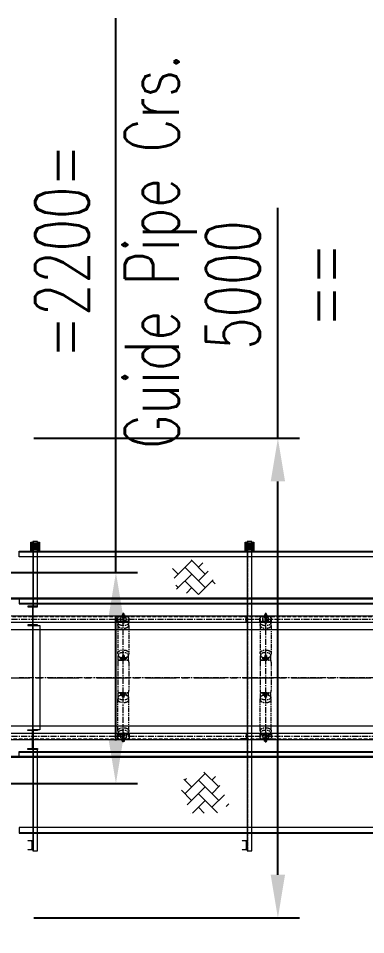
# Model space of a CAD drawing. Header units: millimetres. Extents: x -243837 to -5443, y 40 to 285140.
# Drawn here: x -130005 to -126380, y 76088 to 85641 of the extents above; entities that cross this region are included whole.
import ezdxf

# ---------------------------------------------------------------- set-up
doc = ezdxf.new("R2010")
doc.units = ezdxf.units.MM
for name, pattern in [('CENTER', [50.8, 31.75, -6.35, 6.35, -6.35]), ('CENTER2', [1.125, 0.75, -0.125, 0.125, -0.125]), ('HIDDEN', [0.375, 0.25, -0.125]), ('PHANTOM', [63.5, 31.75, -6.35, 6.35, -6.35, 6.35, -6.35])]:
    doc.linetypes.add(name, pattern=pattern)
doc.layers.add('1', color=7, linetype='Continuous')
doc.layers.add('3', color=3, linetype='Continuous')
for name, color, linetype, lineweight in [('2', 3, 'Continuous', 20), ('DIM', 1, 'Continuous', 9), ('phantom', 4, 'PHANTOM', 5), ('R- PHANTOM', 3, 'PHANTOM', 9), ('R-CENTER', 1, 'CENTER2', 5), ('R-HIDDEN', 3, 'HIDDEN', 9), ('R-OBJECT', 2, 'Continuous', 20)]:
    doc.layers.add(name, color=color, linetype=linetype, lineweight=lineweight)
doc.styles.add('KA', font='romans.shx', dxfattribs={"width": 0.7})
doc.dimstyles.new('KAT', dxfattribs={"dimscale": 125, "dimtxt": 2.5, "dimasz": 2, "dimexe": 1, "dimexo": 0.06, "dimgap": 0.5, "dimtad": 1, "dimdec": 0, "dimzin": 0, "dimdsep": 46, "dimtxsty": 'KA', "dimcen": 1.5, "dimclrd": 1, "dimclre": 1, "dimclrt": 4, "dimadec": 0, "dimazin": 0, "dimtfac": 1, "dimtdec": 0, "dimtmove": 0, "dimatfit": 2, "dimfxl": 1.5, "dimtolj": 1, "dimtzin": 0, "dimarcsym": 0})
doc.dimstyles.new('rakesh', dxfattribs={"dimscale": 160, "dimtxt": 2.5, "dimasz": 1, "dimexe": 0.8, "dimexo": 0.8, "dimgap": 1, "dimtad": 1, "dimdec": 0, "dimzin": 0, "dimdsep": 46, "dimtxsty": 'KA', "dimblk": 'OBLIQUE', "dimcen": 1.5, "dimclrd": 1, "dimclre": 1, "dimclrt": 2, "dimadec": 0, "dimazin": 0, "dimtfac": 1, "dimtdec": 0, "dimtmove": 0, "dimatfit": 2, "dimfxl": 0, "dimtolj": 1, "dimtzin": 0, "dimlwd": -1, "dimlwe": -1, "dimarcsym": 1})

# ---------------------------------------------------------------- blocks, each defined once
blk = doc.blocks.new('_Oblique')
at = {"color": 0, "linetype": 'ByBlock', "lineweight": -2}
blk.add_line((-0.5, -0.5), (0.5, 0.5), dxfattribs=at)
blk = doc.blocks.new('*D188')
at = {"layer": 'DEFPOINTS', "color": 0, "ltscale": 10, "transparency": 16777216}
for p in [(-106759.9, 78766, 169.4), (-190509.6, 78267.1, 181.7), (-106759.9, 68629.3)]:
    blk.add_point(p, dxfattribs=at)
at = {"layer": 'DIM', "color": 1, "ltscale": 10, "transparency": 16777216}
for p, q in [((-106759.9, 78638), (-106759.9, 68437.3)), ((-190509.6, 78139.1), (-190509.6, 68437.3)), ((-190509.6, 68629.3), (-106759.9, 68629.3))]:
    blk.add_line(p, q, dxfattribs=at)
at = {"layer": 'DIM', "color": 1, "ltscale": 10, "transparency": 16777216, "xscale": 160, "yscale": 160, "zscale": 160, "rotation": 180}
blk.add_blockref('_Oblique', (-190509.6, 68629.3), dxfattribs=at)
at = {"layer": 'DIM', "color": 1, "ltscale": 10, "transparency": 16777216, "xscale": 160, "yscale": 160, "zscale": 160}
blk.add_blockref('_Oblique', (-106759.9, 68629.3), dxfattribs=at)
at = {"layer": 'DIM', "color": 2, "ltscale": 10, "transparency": 16777216, "insert": (-150134.8, 69094.1), "char_height": 400, "attachment_point": 5, "style": 'KA'}
blk.add_mtext('\\A1;83750 (HORIZONTAL PULLEY CRS.)', dxfattribs=at)
blk = doc.blocks.new('A$Cc1e59ba2')
at = {"layer": 'phantom', "ltscale": 1.5}
h = blk.add_hatch(dxfattribs=at)
h.set_pattern_fill('ANSI31', color=256, scale=4, angle=90, style=0)
h.set_pattern_definition([(225, (-355.42745, -107.5471), (-0.3535534, 0.3535534), [])])
h.paths.add_polyline_path([(-655.8, -172.3), (-655.8, -173.4), (-658.2, -173.4), (-658.2, -172.3)])
h.paths.add_polyline_path([(-672.4, -172.3), (-672.4, -173.4), (-674.9, -173.4), (-674.9, -172.3)])
h = blk.add_hatch(dxfattribs=at)
h.set_pattern_fill('ANSI31', color=256, scale=4, angle=90, style=0)
h.set_pattern_definition([(225, (-355.42745, -138.30226), (-0.3535534, 0.3535534), [])])
h.paths.add_polyline_path([(-655.8, -525), (-655.8, -523.9), (-658.2, -523.9), (-658.2, -525)])
h.paths.add_polyline_path([(-672.4, -525), (-672.4, -523.9), (-674.9, -523.9), (-674.9, -525)])
for p, q in [((-677.3, 291.8), (-675.2, 293)), ((-677.3, 291.8), (-677.3, 281)), ((-655.5, 293), (-675.2, 293)), ((-659.3, 304.5), (-671.3, 304.5)), ((-671.3, 304.5), (-671.3, 293)), ((-671.3, 291.8), (-671.3, 281)), ((-670.6, 304.5), (-670.6, 293)), ((-665.3, 266.5), (-665.3, 290)), ((-660.1, 304.5), (-660.1, 292.1)), ((-659.3, 304.5), (-659.3, 293)), ((-659.3, 291.8), (-659.3, 281)), ((-653.3, 291.8), (-655.5, 293)), ((-653.3, 291.8), (-653.3, 281)), ((-605.3, 279.5), (-725.3, 279.5)), ((-725.3, 214.5), (-725.3, 279.5)), ((-605.3, 273.5), (-725.3, 273.5)), ((-718.4, 214.5), (-725.3, 214.5)), ((-722.5, 180.7), (-719.5, 207.5)), ((-718.4, 200.4), (-718.4, 273.5)), ((-718.4, 273.5), (-612.3, 273.5)), ((-612.3, 214.5), (-718.4, 214.5)), ((-635.3, 268.5), (-695.3, 268.5)), ((-695.3, 211.7), (-695.3, 268.5)), ((-635.3, 260.5), (-695.3, 260.5)), ((-635.3, 218.6), (-695.3, 218.6)), ((-635.3, 211.7), (-695.3, 211.7)), ((-653.3, 281), (-677.3, 281)), ((-675.3, 281), (-675.3, 279.5)), ((-673.3, 210.3), (-673.3, 225.4)), ((-672.3, 279.5), (-672.3, 273.5)), ((-672.3, 279.5), (-672.3, 273.5)), ((-671.3, 279.5), (-671.3, 276.5)), ((-659.3, 276.5), (-671.3, 276.5)), ((-671.3, 274.5), (-671.3, 208.5)), ((-671.3, 274.5), (-659.3, 274.5)), ((-659.3, 236.5), (-671.3, 236.5)), ((-670.6, 276.5), (-670.6, 274.5)), ((-665.3, 268.5), (-665.3, 273.5)), ((-660.1, 276.5), (-660.1, 274.5)), ((-659.3, 279.5), (-659.3, 276.5)), ((-659.3, 274.5), (-659.3, 208.5)), ((-658.3, 279.5), (-658.3, 273.5)), ((-658.3, 279.5), (-658.3, 273.3)), ((-657.3, 210.3), (-657.3, 225.4)), ((-655.3, 281), (-655.3, 279.5)), ((-651.3, 214.5), (-655.3, 214.5)), ((-645.3, 214.5), (-651.3, 214.5)), ((-635.3, 211.7), (-635.3, 268.5)), ((-612.3, 200.4), (-612.3, 273.5)), ((-605.3, 214.5), (-612.3, 214.5)), ((-608.2, 180.7), (-611.1, 206)), ((-605.3, 214.5), (-605.3, 279.5)), ((-722.5, 180.7), (-722.5, -103.6)), ((-608.2, 180.7), (-608.2, -103.6)), ((-722.5, -103.6), (-719.5, -128.8)), ((-720.1, -179.7), (-610.5, -179.7)), ((-719.5, -177.3), (-611.1, -177.3)), ((-718.4, -177.3), (-718.4, -134.4)), ((-695.3, -151.3), (-635.3, -151.3)), ((-695.3, -158.3), (-695.3, -151.4)), ((-693.1, -177.3), (-692.3, -175.1)), ((-688.8, -173.4), (-692.3, -174.9)), ((-691.6, -177.3), (-692.3, -174.9)), ((-691.7, -177.3), (-692.3, -175.1)), ((-673.3, -173.4), (-688.8, -173.4)), ((-674.9, -172.3), (-674.9, -173.4)), ((-655.8, -172.3), (-674.9, -172.3)), ((-655.8, -173.4), (-674.9, -173.4)), ((-673.3, -133.1), (-673.3, -148.2)), ((-672.3, -158.3), (-673.3, -159.3)), ((-673.3, -159.3), (-672.3, -158.3)), ((-673.3, -159.3), (-673.3, -160.3)), ((-673.3, -160.3), (-673.3, -159.3)), ((-673.3, -159.3), (-669.8, -159.3)), ((-669.8, -159.3), (-673.3, -159.3)), ((-673.3, -166.3), (-673.3, -172.3)), ((-657.3, -172.3), (-673.3, -172.3)), ((-657.3, -173.4), (-673.3, -173.4)), ((-672.4, -172.3), (-672.4, -173.4)), ((-658.3, -158.3), (-672.3, -158.3)), ((-658.3, -158.3), (-672.3, -158.3)), ((-669.8, -158.3), (-669.8, -166.3)), ((-660.8, -166.3), (-669.8, -166.3)), ((-665.3, -177.3), (-665.3, -166.3)), ((-660.8, -158.3), (-660.8, -166.3)), ((-657.3, -159.3), (-660.8, -159.3)), ((-657.3, -159.3), (-660.8, -159.3)), ((-658.3, -158.3), (-657.3, -159.3)), ((-658.3, -158.3), (-657.3, -159.3)), ((-657.3, -159.3), (-658.3, -158.3)), ((-658.2, -172.3), (-658.2, -173.4)), ((-657.3, -133.1), (-657.3, -148.2)), ((-657.3, -166.3), (-657.3, -158.3)), ((-657.3, -159.3), (-657.3, -160.3)), ((-657.3, -160.3), (-657.3, -159.3)), ((-657.3, -166.3), (-657.3, -172.3)), ((-641.8, -173.4), (-657.3, -173.4)), ((-655.8, -172.3), (-655.8, -173.4)), ((-641.8, -173.4), (-638.3, -174.9)), ((-639.1, -177.3), (-638.3, -174.9)), ((-639, -177.3), (-638.3, -175.1)), ((-637.6, -177.3), (-638.3, -175.1)), ((-635.3, -158.3), (-635.3, -151.4)), ((-612.3, -177.3), (-612.3, -134.4)), ((-608.2, -103.6), (-611.1, -128.8)), ((-722.5, -200.1), (-722.5, -497.2)), ((-608.2, -200.1, 7.6), (-608.2, -497.2, 7.6)), ((-722.5, -593.7), (-719.5, -568.5)), ((-720.1, -517.6), (-610.5, -517.6)), ((-719.5, -520), (-611.1, -520)), ((-718.4, -574.1), (-718.4, -520)), ((-695.3, -539), (-695.3, -545.9)), ((-695.3, -545.9), (-635.3, -545.9)), ((-693.1, -520), (-692.3, -522.2)), ((-691.7, -520), (-692.3, -522.2)), ((-691.6, -520), (-692.3, -522.4)), ((-688.8, -523.9), (-692.3, -522.4)), ((-673.3, -523.9), (-688.8, -523.9)), ((-674.9, -525), (-674.9, -523.9)), ((-655.8, -523.9), (-674.9, -523.9)), ((-655.8, -525), (-674.9, -525)), ((-657.3, -523.9), (-673.3, -523.9)), ((-657.3, -525), (-673.3, -525)), ((-673.3, -531), (-673.3, -525)), ((-673.3, -538), (-673.3, -537)), ((-673.3, -537), (-673.3, -538)), ((-673.3, -538), (-669.8, -538)), ((-672.3, -539), (-673.3, -538)), ((-673.3, -538), (-672.3, -539)), ((-669.8, -538), (-673.3, -538)), ((-673.3, -564.1), (-673.3, -549.1)), ((-672.4, -525), (-672.4, -523.9)), ((-658.3, -539), (-672.3, -539)), ((-658.3, -539), (-672.3, -539)), ((-660.8, -531), (-669.8, -531)), ((-669.8, -539), (-669.8, -531)), ((-665.3, -531), (-665.3, -520)), ((-660.8, -539), (-660.8, -531)), ((-657.3, -538), (-660.8, -538)), ((-657.3, -538), (-660.8, -538)), ((-658.3, -539), (-657.3, -538)), ((-658.3, -539), (-657.3, -538)), ((-657.3, -538), (-658.3, -539)), ((-658.2, -525), (-658.2, -523.9)), ((-641.8, -523.9), (-657.3, -523.9)), ((-657.3, -531), (-657.3, -525)), ((-657.3, -531), (-657.3, -539)), ((-657.3, -538), (-657.3, -537)), ((-657.3, -537), (-657.3, -538)), ((-657.3, -564.1), (-657.3, -549.1)), ((-655.8, -525), (-655.8, -523.9)), ((-641.8, -523.9), (-638.3, -522.4)), ((-639.1, -520), (-638.3, -522.4)), ((-639, -520), (-638.3, -522.2)), ((-637.6, -520), (-638.3, -522.2)), ((-635.3, -539), (-635.3, -545.9)), ((-612.3, -574.1), (-612.3, -520)), ((-608.2, -593.7), (-611.1, -568.5)), ((-722.5, -913.5, -33), (-722.5, -593.7)), ((-608.2, -913.5, -33), (-608.2, -593.7)), ((-718.4, -947.3, -33), (-725.3, -947.3, -33)), ((-725.3, -947.3, -33), (-725.3, -1012.3, -33)), ((-722.5, -913.5, -33), (-719.5, -940.3, -33)), ((-718.4, -933.2, -33), (-718.4, -1006.3, -33)), ((-612.3, -947.3, -33), (-718.4, -947.3, -33)), ((-635.3, -944.5, -33), (-695.3, -944.5, -33)), ((-695.3, -944.5, -33), (-695.3, -1001.3, -33)), ((-635.3, -951.4, -33), (-695.3, -951.4, -33)), ((-673.3, -943.1, -33), (-673.3, -958.2, -33)), ((-659.3, -934), (-671.3, -934)), ((-671.3, -934), (-671.3, -1025.8, -33)), ((-671.3, -1007.3, -33), (-671.3, -941.3, -33)), ((-670.6, -934), (-670.6, -1025.8, -33)), ((-660.1, -934), (-660.1, -1024.9, -33)), ((-659.3, -934), (-659.3, -1025.8, -33)), ((-659.3, -1007.3, -33), (-659.3, -941.3, -33)), ((-657.3, -943.1, -33), (-657.3, -958.2, -33)), ((-651.3, -947.3, -33), (-655.3, -947.3, -33)), ((-645.3, -947.3, -33), (-651.3, -947.3, -33)), ((-635.3, -944.5, -33), (-635.3, -1001.3, -33)), ((-612.3, -933.2, -33), (-612.3, -1006.3, -33)), ((-605.3, -947.3, -33), (-612.3, -947.3, -33)), ((-608.2, -913.5, -33), (-611.1, -938.8, -33)), ((-605.3, -947.3, -33), (-605.3, -1012.3, -33)), ((-605.3, -1006.3, -33), (-725.3, -1006.3, -33)), ((-605.3, -1012.3, -33), (-725.3, -1012.3, -33)), ((-718.4, -1006.3, -33), (-612.3, -1006.3, -33)), ((-635.3, -993.3, -33), (-695.3, -993.3, -33)), ((-635.3, -1001.3, -33), (-695.3, -1001.3, -33)), ((-677.3, -1024.6, -33), (-677.3, -1013.8, -33)), ((-653.3, -1013.8, -33), (-677.3, -1013.8, -33)), ((-677.3, -1024.6, -33), (-675.2, -1025.8, -33)), ((-675.3, -1013.8, -33), (-675.3, -1012.3, -33)), ((-655.5, -1025.8, -33), (-675.2, -1025.8, -33)), ((-672.3, -1012.3, -33), (-672.3, -1006.3, -33)), ((-672.3, -1012.3, -33), (-672.3, -1006.3, -33)), ((-659.3, -969.3, -33), (-671.3, -969.3, -33)), ((-671.3, -1007.3, -33), (-659.3, -1007.3, -33)), ((-659.3, -1009.3, -33), (-671.3, -1009.3, -33)), ((-671.3, -1012.3, -33), (-671.3, -1009.3, -33)), ((-671.3, -1024.6, -33), (-671.3, -1013.8, -33)), ((-670.6, -1009.3, -33), (-670.6, -1007.3, -33)), ((-665.3, -999.3, -33), (-665.3, -1022.8, -33)), ((-665.3, -1001.3, -33), (-665.3, -1006.3, -33)), ((-660.1, -1009.3, -33), (-660.1, -1007.3, -33)), ((-659.3, -1012.3, -33), (-659.3, -1009.3, -33)), ((-659.3, -1024.6, -33), (-659.3, -1013.8, -33)), ((-658.3, -1012.3, -33), (-658.3, -1006.1, -33)), ((-658.3, -1012.3, -33), (-658.3, -1006.3, -33)), ((-653.3, -1024.6, -33), (-655.5, -1025.8, -33)), ((-655.3, -1013.8, -33), (-655.3, -1012.3, -33)), ((-653.3, -1024.6, -33), (-653.3, -1013.8, -33))]:
    blk.add_line(p, q, dxfattribs=at)
at = {"layer": 'phantom', "color": 1, "linetype": 'CENTER', "ltscale": 2}
blk.add_line((-665.3, -1037.1, 7.6), (-665.3, 309.6, 7.6), dxfattribs=at)
at = {"layer": 'phantom', "ltscale": 1.5}
for points in [[(-695.3, -166.3), (-695.3, -158.3), (-635.3, -158.3), (-635.3, -166.3)], [(-695.3, -531), (-695.3, -539), (-635.3, -539), (-635.3, -531)]]:
    blk.add_lwpolyline(points, close=True, dxfattribs=at)
for centre in [(-665.3, 208.5), (-665.3, -941.3, -33)]:
    blk.add_circle(centre, 6, dxfattribs=at)
for centre, radius, start, end in [((-674.3, 288.8), 4.24, 44.99997, 135.00003), ((-665.3, 295.4), 10.9, 56.60357, 123.39643), ((-665.3, 278), 15, 66.46342, 113.53658), ((-656.3, 288.8), 4.24, 44.99997, 135.00003), ((-632.5, -200.1), 90, 165.29224, 180), ((-698.2, -200.1), 90, 0, 14.70776), ((-632.5, -497.2), 90, 180, 194.70776), ((-698.2, -497.2), 90, 345.29224, 0), ((-665.3, -924.9), 10.9, 236.60357, 303.39643), ((-674.3, -1021.6, -33), 4.24, 224.99997, 315.00003), ((-665.3, -1010.8, -33), 15, 246.46342, 293.53658), ((-656.3, -1021.6, -33), 4.24, 224.99997, 315.00003)]:
    blk.add_arc(centre, radius, start, end, dxfattribs=at)
for centre, major_axis, start_param, end_param in [((-665.3, 180.7), (-57.1, 0), 5.761132, 9.946831), ((-665.3, 225.4), (-8, 0), 5.576234, 10.13173), ((-665.3, -549.1), (-8, 0), 5.576234, 10.13173), ((-665.3, -593.7), (-57.1, 0), 5.761132, 9.946831)]:
    blk.add_ellipse(centre, major_axis=major_axis, ratio=0.5, start_param=start_param, end_param=end_param, dxfattribs=at)
for centre, major_axis in [((-665.3, 206), (-54.2, 0)), ((-665.3, 210.3), (-8, 0)), ((-665.3, 226.3), (-7, 0)), ((-665.3, -568.5), (-54.2, 0)), ((-665.3, -564.1), (-8, 0)), ((-665.3, -548.2), (-7, 0))]:
    blk.add_ellipse(centre, major_axis=major_axis, ratio=0.5, dxfattribs=at)
at = {"layer": 'phantom', "ltscale": 1.5, "extrusion": (0, 0, -1)}
for centre, major_axis, start_param, end_param in [((-665.3, -103.6), (-57.1, 0), 5.761132, 9.946831), ((-665.3, -148.2), (-8, 0), 5.576234, 10.13173), ((-665.3, -913.5, -33), (-57.1, 0), 5.761132, 9.946831), ((-665.3, -958.2, -33), (-8, 0), 5.576234, 10.13173)]:
    blk.add_ellipse(centre, major_axis=major_axis, ratio=0.5, start_param=start_param, end_param=end_param, dxfattribs=at)
for centre, major_axis in [((-665.3, -128.8), (-54.2, 0)), ((-665.3, -133.1), (-8, 0)), ((-665.3, -149.1), (-7, 0)), ((-665.3, -938.8, -33), (-54.2, 0)), ((-665.3, -943.1, -33), (-8, 0)), ((-665.3, -959, -33), (-7, 0))]:
    blk.add_ellipse(centre, major_axis=major_axis, ratio=0.5, dxfattribs=at)
blk = doc.blocks.new('A$C665F34CB')
at = {"layer": '1'}
for p, q in [((-35, 0), (35, 0)), ((0, 35), (0, -35))]:
    blk.add_line(p, q, dxfattribs=at)
at = {"layer": '2'}
blk.add_lwpolyline([(-35, 35), (35, 35), (35, -35), (-35, -35)], close=True, dxfattribs=at)
for radius in [24, 20.4]:
    blk.add_circle((0, 0), radius, dxfattribs=at)
blk = doc.blocks.new('A$C60246740')
at = {"layer": '1', "lineweight": 9}
h = blk.add_hatch(dxfattribs=at)
h.set_pattern_fill('AR-HBONE', color=6, scale=25, angle=-180)
h.set_pattern_definition([(225, (-3883780.26, -225056.94), (-9e-14, -141.4213562), [300, -100]), (315, (-3883850.97, -225127.65), (-9e-14, -141.4213562), [300, -100])])
h.paths.add_polyline_path([(1454.7, 1138.4), (1732.8, 1265.2), (1908.2, 981.5), (1797, 861), (1507.4, 894.4)])
h = blk.add_hatch(dxfattribs=at)
h.set_pattern_fill('AR-HBONE', color=6, scale=25, angle=-180)
h.set_pattern_definition([(225, (-3883640.91, -227276.91), (-9e-14, -141.4213562), [300, -100]), (315, (-3883711.62, -227347.62), (-9e-14, -141.4213562), [300, -100])])
h.paths.add_polyline_path([(1513.5, -1081.6), (1872.2, -954.8), (2047.5, -1319.8), (1936.4, -1408.9), (1646.8, -1412.1)])
at = {"color": 1, "linetype": 'CENTER', "lineweight": 9, "ltscale": 2}
blk.add_line((17893.7, 0, 319.6), (-140, 0, 0), dxfattribs=at)
at = {"layer": '1', "color": 6, "lineweight": 9}
for p, q in [((0, 543.5, 0), (0, 746.5, 0)), ((0, 645, 0), (17753.7, 645, 319.6)), ((0, -543.5, 0), (0, -746.5, 0)), ((0, -645, 0), (17753.7, -645, 319.6))]:
    blk.add_line(p, q, dxfattribs=at)
at = {"layer": '2', "color": 6, "lineweight": 9}
for p, q in [((2236.1, 1420), (2236.1, -1805)), ((-140, 1320, 0), (17893.7, 1320, 319.6)), ((-140, 1314, 0), (17893.7, 1314, 319.6)), ((-140, 776, 0), (17893.7, 776, 319.6)), ((-140, 770, 0), (17893.7, 770, 319.6)), ((-140, -770, 0), (17893.7, -770, 319.6)), ((-140, -776, 0), (17893.7, -776, 319.6)), ((-140, -1614, 0), (17893.7, -1614, 319.6)), ((-140, -1620, 0), (17893.7, -1620, 319.6))]:
    blk.add_line(p, q, dxfattribs=at)
at = {"layer": '2', "color": 6, "lineweight": 9, "elevation": 0}
for points in [[(0, 1325), (-20, 1325), (-20, 1415), (0, 1415)], [(50, 1415), (70, 1415), (70, 1325), (50, 1325)]]:
    blk.add_lwpolyline(points, dxfattribs=at)
at = {"layer": '2', "color": 6, "lineweight": 9}
for points in [[(0, 746.5), (50, 746.5), (50, 1420), (0, 1420)], [(0, 543.5), (75, 543.5), (75, -543.5), (0, -543.5)], [(0, -1805), (50, -1805), (50, -746.5), (0, -746.5)]]:
    blk.add_lwpolyline(points, close=True, dxfattribs=at)
for points in [[(2236.1, 1325), (2216.1, 1325), (2216.1, 1415), (2236.1, 1415)], [(2236.1, -1805), (2286.1, -1805), (2286.1, 1420), (2236.1, 1420)], [(2286.1, 1415), (2306.1, 1415), (2306.1, 1325), (2286.1, 1325)], [(17893.7, 1320), (17893.7, 1260), (-140, 1260), (-140, 1320)], [(17893.7, 770), (17893.7, 830), (-140, 830), (-140, 770)], [(17893.7, -770), (17893.7, -830), (-140, -830), (-140, -770)], [(17893.7, -1620), (17893.7, -1560), (-140, -1560), (-140, -1620)]]:
    blk.add_lwpolyline(points, dxfattribs=at)
at = {"layer": '2', "color": 6, "lineweight": 9, "elevation": 0}
for points in [[(-10.6, 738.5, -0.414214), (-3, 730.9), (-3, 559.1, -0.414214), (-10.6, 551.5), (-51, 551.5), (-51, 543.5), (51, 543.5), (51, 551.5), (10.6, 551.5, -0.414214), (3, 559.1), (3, 730.9, -0.414214), (10.6, 738.5), (51, 738.5), (51, 746.5), (-51, 746.5), (-51, 738.5), (-10.6, 738.5)], [(-10.6, -738.5, 0.414214), (-3, -730.9), (-3, -559.1, 0.414214), (-10.6, -551.5), (-51, -551.5), (-51, -543.5), (51, -543.5), (51, -551.5), (10.6, -551.5, 0.414214), (3, -559.1), (3, -730.9, 0.414214), (10.6, -738.5), (51, -738.5), (51, -746.5), (-51, -746.5), (-51, -738.5), (-10.6, -738.5)]]:
    blk.add_lwpolyline(points, format="xyb", dxfattribs=at)
at = {"layer": '2', "color": 6, "lineweight": 9}
for points in [[(2232.6, 580, -0.414214), (2228.1, 584.5), (2228.1, 630.5, 0.414214), (2221.6, 637), (2175.6, 637, -0.414214), (2171.1, 641.5), (2171.1, 645), (2236.1, 645), (2236.1, 580)], [(2232.6, -580, 0.414214), (2228.1, -584.5), (2228.1, -630.5, -0.414214), (2221.6, -637), (2175.6, -637, 0.414214), (2171.1, -641.5), (2171.1, -645), (2236.1, -645), (2236.1, -580)], [(-46, -1700.6, -0.383864), (-50, -1696.1), (-50, -1695), (0, -1695), (0, -1795), (-50, -1795), (-50, -1793.9, -0.383864), (-46, -1789.4), (-12.8, -1785.9, 0.383864), (-4.7, -1776.9), (-4.7, -1713.1, 0.383864), (-12.8, -1704.1)], [(2190.1, -1700.6, -0.383864), (2186.1, -1696.1), (2186.1, -1695), (2236.1, -1695), (2236.1, -1795), (2186.1, -1795), (2186.1, -1793.9, -0.383864), (2190.1, -1789.4), (2223.3, -1785.9, 0.383864), (2231.4, -1776.9), (2231.4, -1713.1, 0.383864), (2223.3, -1704.1)]]:
    blk.add_lwpolyline(points, format="xyb", close=True, dxfattribs=at)
at = {"layer": '3', "color": 6, "lineweight": 9}
for p, q in [((6, 1420, 0), (6, 746.5, 0)), ((6, -543.5, 0), (6, 543.5, 0)), ((6, -746.5, 0), (6, -1805, 0))]:
    blk.add_line(p, q, dxfattribs=at)
at = {"layer": '3', "color": 6, "linetype": 'HIDDEN', "lineweight": 9}
blk.add_line((2242.1, 1420), (2242.1, -1805), dxfattribs=at)
at = {"layer": 'DIM', "color": 6, "lineweight": 9, "rotation": 180}
for p in [(25, 1370, 0), (2261.1, 1370)]:
    blk.add_blockref('A$C665F34CB', p, dxfattribs=at)
blk = doc.blocks.new('*D178')
at = {"color": 1, "lineweight": -2, "transparency": 16777216}
for p, q in [((-127296, 81263), (-127296, 83667.1)), ((-129843.8, 81263), (-127071, 81263)), ((-127296, 76713), (-127296, 80813)), ((-129843.8, 76263), (-127071, 76263))]:
    blk.add_line(p, q, dxfattribs=at)
at = {"color": 1, "transparency": 16777216}
for points in [[(-127371, 80813), (-127221, 80813), (-127296, 81263)], [(-127371, 76713), (-127221, 76713), (-127296, 76263)]]:
    blk.add_solid(points, dxfattribs=at)
at = {"layer": 'DEFPOINTS', "color": 0, "transparency": 16777216}
for p in [(-130068.8, 81263), (-127296, 81263), (-130068.8, 76263)]:
    blk.add_point(p, dxfattribs=at)
at = {"color": 4, "transparency": 16777216, "insert": (-127296, 82860.9), "char_height": 562.5, "attachment_point": 5, "rotation": 90, "style": 'KA'}
blk.add_mtext('\\A1;5000\\P==', dxfattribs=at)
blk = doc.blocks.new('*D179')
at = {"color": 1, "lineweight": -2, "transparency": 16777216}
for p, q in [((-128986.1, 79863), (-128986.1, 85641)), ((-131625.5, 79863), (-128761.1, 79863)), ((-128986.1, 78113), (-128986.1, 79413)), ((-131625.5, 77663), (-128761.1, 77663))]:
    blk.add_line(p, q, dxfattribs=at)
at = {"color": 1, "transparency": 16777216}
for points in [[(-129061.1, 79413), (-128911.1, 79413), (-128986.1, 79863)], [(-129061.1, 78113), (-128911.1, 78113), (-128986.1, 77663)]]:
    blk.add_solid(points, dxfattribs=at)
at = {"layer": 'DEFPOINTS', "color": 0, "transparency": 16777216}
for p in [(-131850.5, 79863, -35), (-131850.5, 77663, -35), (-128986.1, 77663)]:
    blk.add_point(p, dxfattribs=at)
at = {"color": 4, "transparency": 16777216, "insert": (-128986.1, 83212.9), "char_height": 562.5, "attachment_point": 5, "rotation": 90, "style": 'KA'}
blk.add_mtext('\\A1;=2200=\\PGuide Pipe Crs.', dxfattribs=at)
blk = doc.blocks.new('A$C21B33FEA')
at = {"color": 2}
for p, q in [((16457.8, 28.4, 7358.3), (-65014.7, 28.4, 7358.3)), ((16457.8, 23.4, 7358.3), (-65014.7, 23.4, 7358.3))]:
    blk.add_line(p, q, dxfattribs=at)

msp = doc.modelspace()

# ---------------------------------------------------------------- linework, layer by layer
at = {"layer": 'R-CENTER', "color": 1, "linetype": 'CENTER', "ltscale": 2}
for p, q in [((-189410.4, 79376.01, -209.92), (-116541.66, 79377.04, -209.92)), ((-189410.4, 78158.27, -209.92), (-116541.66, 78157.24, -209.92))]:
    msp.add_line(p, q, dxfattribs=at)
at = {"layer": 'R-CENTER', "color": 1, "linetype": 'CENTER', "ltscale": 10}
msp.add_line((-193192.22, 78767.18, -169.38), (-107113.76, 78766.01, -305.48), dxfattribs=at)
at = {"layer": 'R-HIDDEN', "ltscale": 150}
for p, q in [((-189410.4, 79403.01, -169.38), (-116541.66, 79404.04, -169.38)), ((-189006.18, 78131.26, -209.92), (-116541.66, 78130.24, -209.92))]:
    msp.add_line(p, q, dxfattribs=at)
at = {"layer": 'R-OBJECT'}
for p, q in [((-189410.4, 79411.01, -169.38), (-116541.66, 79412.04, -169.38)), ((-189410.4, 79346.01, -169.38), (-116541.66, 79347.04, -169.38)), ((-189892.71, 79267.13, -169.38), (-116541.66, 79268.2, -169.38)), ((-189892.71, 78267.12, -169.38), (-116541.66, 78266.05, -169.38)), ((-189410.4, 78188.27, -169.38), (-116541.66, 78187.24, -169.38)), ((-189410.4, 78123.27, -169.38), (-116541.66, 78122.24, -169.38))]:
    msp.add_line(p, q, dxfattribs=at)

# ---------------------------------------------------------------- block references
at = {"color": 4, "xscale": -1, "rotation": 180}
msp.add_blockref('A$C21B33FEA', (-124126.13, 79617.63, -7358.3), dxfattribs=at)
at = {"color": 4}
msp.add_blockref('A$C21B33FEA', (-124126.13, 77914.84, -7358.3), dxfattribs=at)
at = {"layer": 'R- PHANTOM', "linetype": 'Continuous'}
for p in [(-128243.39, 79130.46, -167.34), (-126758.06, 79130.06, -7.55)]:
    msp.add_blockref('A$Cc1e59ba2', p, dxfattribs=at)
at = {"layer": 'R-OBJECT', "ltscale": 10}
msp.add_blockref('A$C60246740', (-129853.87, 78766.32, 0), dxfattribs=at)

# ---------------------------------------------------------------- dimensions: what is measured, and where the dimension line sits
for base, p1, p2, angle, text, picture, middle in [((-128986.09, 77663.02, 500.05), (-131850.46, 79863.02, 465.08), (-131850.46, 77663.02, 465.08), 270, '=<>=\\XGuide Pipe Crs.', '*D179', (-128986.09, 83212.92, 500.05)), ((-127296, 81262.98, 340.27), (-130068.82, 76262.98, 340.27), (-130068.76, 81262.98, 340.27), 90, '<>\\X==', '*D178', (-127296, 82860.88, 340.27))]:
    dim = msp.add_linear_dim(base=base, p1=p1, p2=p2, angle=angle, text=text, dimstyle='KAT', override={"dimscale": 225, "dimexo": 1, "dimfxl": 0.18, "dimarcsym": 1})
    dim.commit()
    dim.dimension.update_dxf_attribs({"geometry": picture, "text_midpoint": middle, "dimtype": 160})
at = {"layer": 'DIM', "ltscale": 10}
dim = msp.add_linear_dim(base=(-106759.94, 68629.34, -169.38), p1=(-190509.57, 78267.14, 12.32), p2=(-106759.94, 78766.01, 0), text='<> (HORIZONTAL PULLEY CRS.)', dimstyle='rakesh', override={"dimexe": 1.2, "dimfxl": 1.5}, dxfattribs=at)
dim.commit()
dim.dimension.update_dxf_attribs({"geometry": '*D188', "text_midpoint": (-150134.75, 68629.34, -169.38), "dimtype": 160})

doc.saveas('drawing.dxf')
